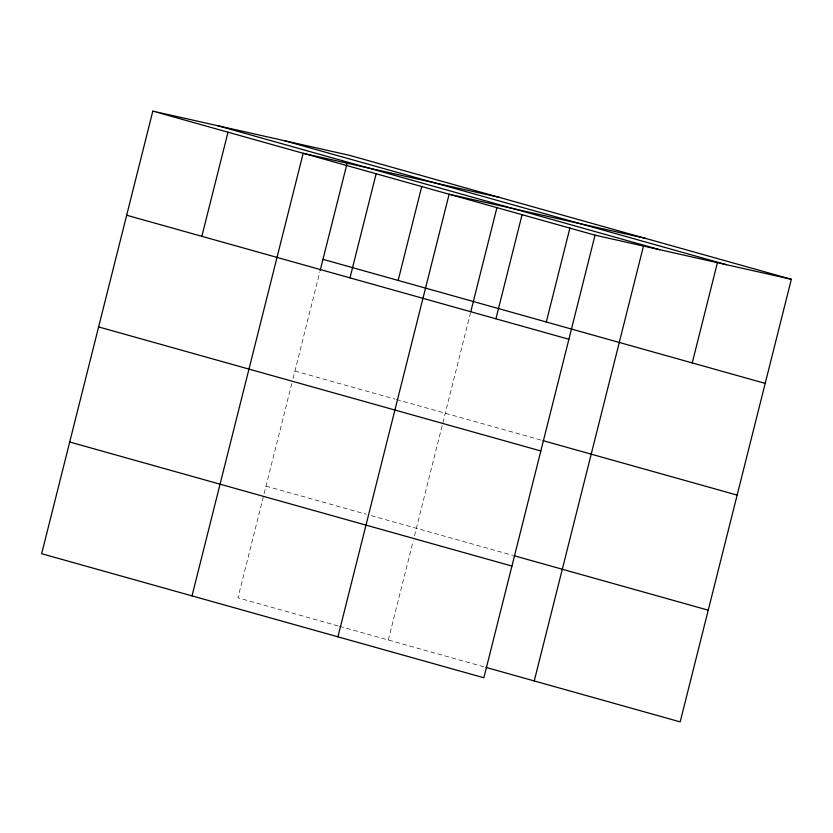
<?xml version="1.0" encoding="UTF-8"?>
<svg xmlns="http://www.w3.org/2000/svg" width="833" height="833" viewBox="0 0 833 833"><rect width="100%" height="100%" fill="white"/><g stroke="black" fill="none" stroke-linecap="round" stroke-linejoin="round"><path stroke-width="0.62" stroke-dasharray="4.17 3.12" d="M291.779 383.555L237.957 597.834L338.198 625.947M293.039 378.557L319.83 271.902M388.313 640.004L413.22 540.856M414.48 535.838L470.499 312.812M294.924 371.049L395.165 399.163M396.414 399.517L541.742 440.282M266.019 486.128L366.249 514.253M371.268 515.658L512.836 555.361M339.447 626.301L484.775 667.066"/><path stroke-width="1.25" d="M152.824 111.122L41.65 553.706L483.869 677.76L595.043 235.166L152.824 111.122L349.131 155.24L791.35 279.294L680.176 721.878L486.014 667.41M201.846 236.312L228.003 132.208M192.007 595.887L303.17 153.303L499.488 197.421M320.143 270.642L346.924 164.028M349.995 277.868L376.141 173.764M398.164 280.429L421.79 186.363M337.938 636.818L449.112 194.235L645.419 238.353M470.812 311.563L496.968 207.459M495.927 318.8L522.072 214.706M546.302 321.986L569.928 227.919M534.245 680.946L643.524 245.881M692.233 362.928L717.442 262.582M595.043 235.166L791.35 279.294M284.345 140.683L726.563 264.727M217.6 125.679L659.819 249.733M322.985 259.344L765.204 383.388M126.668 215.226L568.897 339.27M542.981 440.626L737.143 495.094M98.617 326.921L540.836 450.965M514.076 555.715L708.237 610.173M69.712 442.011L511.931 566.055"/></g></svg>
